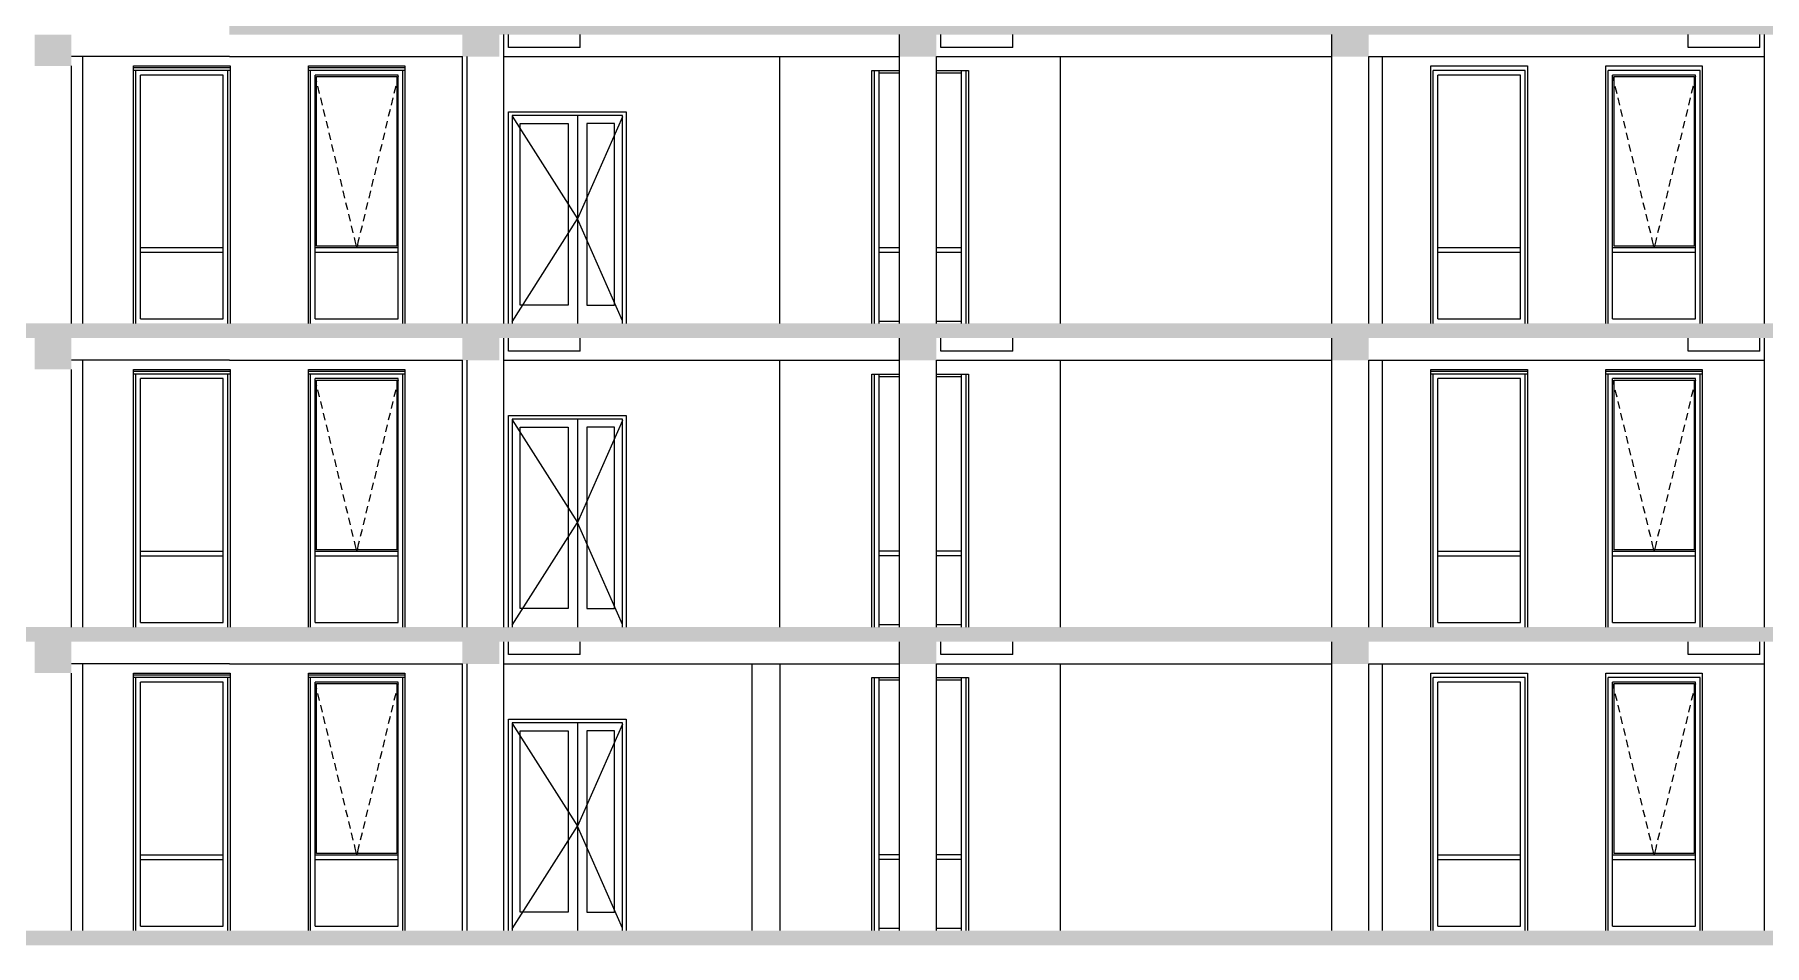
# Model space of a CAD drawing. Header units: millimetres. Extents: x 1499747 to 4230374, y -28481 to 441852.
# Drawn here: x 2360744 to 2379544, y -6445 to 3455 of the extents above; entities that cross this region are included whole.
import ezdxf
from ezdxf.xclip import XClip

# ---------------------------------------------------------------- set-up
doc = ezdxf.new("R2010")
doc.units = ezdxf.units.MM
doc.header["$MEASUREMENT"] = 0
doc.header["$XCLIPFRAME"] = 0
for name, color, linetype, lineweight in [('1 Разрез_23_Витражные окна_Ном._пера__1_Ном._пера__7', 7, 'Continuous', 18), ('1 Разрез_23_Витражные окна_Ном._пера__92_Ном._пера__233', 233, 'Continuous', 18), ('1 Разрез_23_Выступы_Ном._пера__1_Ном._пера__7', 7, 'Continuous', 18), ('1 Разрез_23_Двери Archicad_Ном._пера__3_Ном._пера__30', 30, 'Continuous', 18), ('1 Разрез_23_Конструктив - Балки_Ном._пера__10_Ном._пера__134', 134, 'Continuous', 18), ('1 Разрез_23_Конструктив - Балки_Ном._пера__7', 7, 'Continuous', 18), ('1 Разрез_23_Конструктив - Колонны_Ном._пера__8_Ном._пера__12', 12, 'Continuous', 18), ('1 Разрез_23_Конструктив - Отвестрия для Шахты в перекрытие_Ном._пера__1_Ном._пера__7', 7, 'Continuous', 18), ('1 Разрез_23_Конструктив - Перекрытия_Ном._пера__7', 7, 'Continuous', 18), ('1 Разрез_23_Конструктив - Стены Несущие_Ном._пера__87_Ном._пера__251', 251, 'Continuous', 18), ('1 Разрез_23_Окна Archicad_Ном._пера__87_Ном._пера__251', 251, 'Continuous', 18)]:
    doc.layers.add(name, color=color, linetype=linetype, lineweight=lineweight)
doc.layers.add('Чертеж и Рисунок', color=7, linetype='Continuous')

# ---------------------------------------------------------------- blocks, each defined once
blk = doc.blocks.new('Чертеж_1_23', base_point=(1274000, 29700))
at = {"layer": '1 Разрез_23_Конструктив - Балки_Ном._пера__7', "linetype": 'Continuous'}
for points in [[(1254542, 31130), (1254542, 30790), (1254942, 30790), (1254942, 31130)], [(1259592, 31130), (1259192, 31130), (1259192, 30890), (1259592, 30890)], [(1264342, 31130), (1263942, 31130), (1263942, 30890), (1264342, 30890)], [(1269042, 31130), (1268642, 31130), (1268642, 30890), (1269042, 30890)], [(1254542, 27830), (1254542, 27490), (1254942, 27490), (1254942, 27830)], [(1259592, 27830), (1259192, 27830), (1259192, 27590), (1259592, 27590)], [(1264342, 27830), (1263942, 27830), (1263942, 27590), (1264342, 27590)], [(1269042, 27830), (1268642, 27830), (1268642, 27590), (1269042, 27590)], [(1254542, 24530), (1254542, 24190), (1254942, 24190), (1254942, 24530)], [(1259592, 24530), (1259192, 24530), (1259192, 24290), (1259592, 24290)], [(1264342, 24530), (1263942, 24530), (1263942, 24290), (1264342, 24290)], [(1269042, 24530), (1268642, 24530), (1268642, 24290), (1269042, 24290)]]:
    blk.add_hatch(color=256, dxfattribs=at).paths.add_polyline_path(points)
at = {"layer": '1 Разрез_23_Конструктив - Перекрытия_Ном._пера__7', "linetype": 'Continuous'}
for points in [[(1256659, 31130), (1277992, 31130), (1277992, 31290), (1256659, 31290)], [(1256659, 27990), (1240392, 27990), (1240392, 27830), (1256659, 27830)], [(1256659, 27830), (1277992, 27830), (1277992, 27990), (1256659, 27990)], [(1256659, 24690), (1240392, 24690), (1240392, 24530), (1256659, 24530)], [(1277992, 24690), (1256659, 24690), (1256659, 24530), (1277992, 24530)], [(1240392, 21230), (1256659, 21230), (1256659, 21390), (1240392, 21390)], [(1256659, 21390), (1256659, 21230), (1277992, 21230), (1277992, 21390)]]:
    blk.add_hatch(color=256, dxfattribs=at).paths.add_polyline_path(points)
at = {"layer": '1 Разрез_23_Витражные окна_Ном._пера__1_Ном._пера__7', "linetype": 'Continuous'}
for p, q in [((1255642, 30390), (1255642, 30740)), ((1256142, 30740), (1255642, 30740)), ((1255692, 30390), (1255692, 30690)), ((1256142, 30690), (1255692, 30690)), ((1256642, 30740), (1256142, 30740)), ((1256592, 30690), (1256142, 30690)), ((1256592, 30390), (1256592, 30690)), ((1256642, 30390), (1256642, 30740)), ((1257542, 30390), (1257542, 30740)), ((1258042, 30740), (1257542, 30740)), ((1257592, 30390), (1257592, 30690)), ((1258042, 30690), (1257592, 30690)), ((1257607, 30675), (1258477, 30675)), ((1257607, 28830), (1257607, 30675)), ((1258542, 30740), (1258042, 30740)), ((1258492, 30690), (1258042, 30690)), ((1258477, 30675), (1258477, 28830)), ((1258492, 30390), (1258492, 30690)), ((1258542, 30390), (1258542, 30740)), ((1263667, 30740), (1263667, 28790)), ((1263717, 30740), (1263717, 30715)), ((1263717, 30715), (1263942, 30715)), ((1263717, 30715), (1263717, 28815)), ((1264342, 30715), (1264387, 30715)), ((1264387, 30715), (1264617, 30715)), ((1264617, 30715), (1264617, 30740)), ((1264617, 28815), (1264617, 30715)), ((1264667, 28790), (1264667, 30740)), ((1269742, 30390), (1269742, 30740)), ((1270242, 30740), (1269742, 30740)), ((1269792, 30390), (1269792, 30690)), ((1270242, 30690), (1269792, 30690)), ((1270742, 30740), (1270242, 30740)), ((1270692, 30690), (1270242, 30690)), ((1270692, 30390), (1270692, 30690)), ((1270742, 30390), (1270742, 30740)), ((1271642, 30390), (1271642, 30740)), ((1272142, 30740), (1271642, 30740)), ((1271692, 30390), (1271692, 30690)), ((1272142, 30690), (1271692, 30690)), ((1271707, 30675), (1272577, 30675)), ((1271707, 28830), (1271707, 30675)), ((1272642, 30740), (1272142, 30740)), ((1272592, 30690), (1272142, 30690)), ((1272577, 30675), (1272577, 28830)), ((1272592, 30390), (1272592, 30690)), ((1272642, 30390), (1272642, 30740)), ((1255642, 28990), (1255642, 30390)), ((1255692, 28990), (1255692, 30390)), ((1256592, 28990), (1256592, 30390)), ((1256642, 28990), (1256642, 30390)), ((1257542, 28990), (1257542, 30390)), ((1257592, 28990), (1257592, 30390)), ((1258492, 28990), (1258492, 30390)), ((1258542, 28990), (1258542, 30390)), ((1269742, 28990), (1269742, 30390)), ((1269792, 28990), (1269792, 30390)), ((1270692, 28990), (1270692, 30390)), ((1270742, 28990), (1270742, 30390)), ((1271642, 28990), (1271642, 30390)), ((1271692, 28990), (1271692, 30390)), ((1272592, 28990), (1272592, 30390)), ((1272642, 28990), (1272642, 30390)), ((1255642, 28790), (1255642, 28990)), ((1255692, 28815), (1255692, 28990)), ((1256592, 28790), (1256592, 28990)), ((1256642, 28790), (1256642, 28990)), ((1257542, 28790), (1257542, 28990)), ((1257592, 28815), (1257592, 28990)), ((1258492, 28790), (1258492, 28990)), ((1258542, 28790), (1258542, 28990)), ((1269742, 28790), (1269742, 28990)), ((1269792, 28815), (1269792, 28990)), ((1270692, 28790), (1270692, 28990)), ((1270742, 28790), (1270742, 28990)), ((1271642, 28790), (1271642, 28990)), ((1271692, 28815), (1271692, 28990)), ((1272592, 28790), (1272592, 28990)), ((1272642, 28790), (1272642, 28990)), ((1255642, 27990), (1255642, 28790)), ((1255692, 28815), (1256142, 28815)), ((1255692, 28790), (1255692, 28815)), ((1255692, 28765), (1255692, 28790)), ((1255692, 28765), (1256142, 28765)), ((1255692, 28040), (1255692, 28765)), ((1256142, 28815), (1256592, 28815)), ((1256142, 28765), (1256592, 28765)), ((1256592, 28040), (1256592, 28790)), ((1256642, 27990), (1256642, 28790)), ((1257542, 27990), (1257542, 28790)), ((1257592, 28815), (1258042, 28815)), ((1257592, 28790), (1257592, 28815)), ((1257592, 28765), (1257592, 28790)), ((1257592, 28765), (1258042, 28765)), ((1257592, 28040), (1257592, 28765)), ((1258477, 28830), (1257607, 28830)), ((1258042, 28815), (1258492, 28815)), ((1258042, 28765), (1258492, 28765)), ((1258492, 28040), (1258492, 28790)), ((1258542, 27990), (1258542, 28790)), ((1263667, 28790), (1263667, 27990)), ((1263717, 28815), (1263717, 28790)), ((1263717, 28815), (1263942, 28815)), ((1263717, 28790), (1263717, 28765)), ((1263717, 28765), (1263717, 28015)), ((1263717, 28765), (1263942, 28765)), ((1264342, 28815), (1264387, 28815)), ((1264342, 28765), (1264387, 28765)), ((1264387, 28815), (1264617, 28815)), ((1264387, 28765), (1264617, 28765)), ((1264617, 28790), (1264617, 28815)), ((1264617, 28765), (1264617, 28790)), ((1264617, 28015), (1264617, 28765)), ((1264667, 27990), (1264667, 28790)), ((1269742, 27990), (1269742, 28790)), ((1269792, 28815), (1270242, 28815)), ((1269792, 28790), (1269792, 28815)), ((1269792, 28765), (1269792, 28790)), ((1269792, 28765), (1270242, 28765)), ((1269792, 28040), (1269792, 28765)), ((1270242, 28815), (1270692, 28815)), ((1270242, 28765), (1270692, 28765)), ((1270692, 28040), (1270692, 28790)), ((1270742, 27990), (1270742, 28790)), ((1271642, 27990), (1271642, 28790)), ((1271692, 28815), (1272142, 28815)), ((1271692, 28790), (1271692, 28815)), ((1271692, 28765), (1271692, 28790)), ((1271692, 28765), (1272142, 28765)), ((1271692, 28040), (1271692, 28765)), ((1272577, 28830), (1271707, 28830)), ((1272142, 28815), (1272592, 28815)), ((1272142, 28765), (1272592, 28765)), ((1272592, 28040), (1272592, 28790)), ((1272642, 27990), (1272642, 28790)), ((1255692, 28040), (1256142, 28040)), ((1256142, 28040), (1256592, 28040)), ((1257592, 28040), (1258042, 28040)), ((1258042, 28040), (1258492, 28040)), ((1263717, 28015), (1263717, 27990)), ((1263717, 28015), (1263942, 28015)), ((1264342, 28015), (1264387, 28015)), ((1264387, 28015), (1264617, 28015)), ((1264617, 27990), (1264617, 28015)), ((1269792, 28040), (1270242, 28040)), ((1270242, 28040), (1270692, 28040)), ((1271692, 28040), (1272142, 28040)), ((1272142, 28040), (1272592, 28040)), ((1255642, 27090), (1255642, 27440)), ((1256142, 27440), (1255642, 27440)), ((1255692, 27090), (1255692, 27390)), ((1256142, 27390), (1255692, 27390)), ((1256642, 27440), (1256142, 27440)), ((1256592, 27390), (1256142, 27390)), ((1256592, 27090), (1256592, 27390)), ((1256642, 27090), (1256642, 27440)), ((1257542, 27090), (1257542, 27440)), ((1258042, 27440), (1257542, 27440)), ((1257592, 27090), (1257592, 27390)), ((1258042, 27390), (1257592, 27390)), ((1257607, 27375), (1258477, 27375)), ((1257607, 25530), (1257607, 27375)), ((1258542, 27440), (1258042, 27440)), ((1258492, 27390), (1258042, 27390)), ((1258477, 27375), (1258477, 25530)), ((1258492, 27090), (1258492, 27390)), ((1258542, 27090), (1258542, 27440)), ((1263667, 27440), (1263667, 25490)), ((1263717, 27440), (1263717, 27415)), ((1263717, 27415), (1263942, 27415)), ((1263717, 27415), (1263717, 25515)), ((1264342, 27415), (1264387, 27415)), ((1264387, 27415), (1264617, 27415)), ((1264617, 27415), (1264617, 27440)), ((1264617, 25515), (1264617, 27415)), ((1264667, 25490), (1264667, 27440)), ((1269742, 27090), (1269742, 27440)), ((1270242, 27440), (1269742, 27440)), ((1269792, 27090), (1269792, 27390)), ((1270242, 27390), (1269792, 27390)), ((1270742, 27440), (1270242, 27440)), ((1270692, 27390), (1270242, 27390)), ((1270692, 27090), (1270692, 27390)), ((1270742, 27090), (1270742, 27440)), ((1271642, 27090), (1271642, 27440)), ((1272142, 27440), (1271642, 27440)), ((1271692, 27090), (1271692, 27390)), ((1272142, 27390), (1271692, 27390)), ((1271707, 27375), (1272577, 27375)), ((1271707, 25530), (1271707, 27375)), ((1272642, 27440), (1272142, 27440)), ((1272592, 27390), (1272142, 27390)), ((1272577, 27375), (1272577, 25530)), ((1272592, 27090), (1272592, 27390)), ((1272642, 27090), (1272642, 27440)), ((1255642, 25690), (1255642, 27090)), ((1255692, 25690), (1255692, 27090)), ((1256592, 25690), (1256592, 27090)), ((1256642, 25690), (1256642, 27090)), ((1257542, 25690), (1257542, 27090)), ((1257592, 25690), (1257592, 27090)), ((1258492, 25690), (1258492, 27090)), ((1258542, 25690), (1258542, 27090)), ((1269742, 25690), (1269742, 27090)), ((1269792, 25690), (1269792, 27090)), ((1270692, 25690), (1270692, 27090)), ((1270742, 25690), (1270742, 27090)), ((1271642, 25690), (1271642, 27090)), ((1271692, 25690), (1271692, 27090)), ((1272592, 25690), (1272592, 27090)), ((1272642, 25690), (1272642, 27090)), ((1255642, 25490), (1255642, 25690)), ((1255692, 25515), (1255692, 25690)), ((1256592, 25490), (1256592, 25690)), ((1256642, 25490), (1256642, 25690)), ((1257542, 25490), (1257542, 25690)), ((1257592, 25515), (1257592, 25690)), ((1258492, 25490), (1258492, 25690)), ((1258542, 25490), (1258542, 25690)), ((1269742, 25490), (1269742, 25690)), ((1269792, 25515), (1269792, 25690)), ((1270692, 25490), (1270692, 25690)), ((1270742, 25490), (1270742, 25690)), ((1271642, 25490), (1271642, 25690)), ((1271692, 25515), (1271692, 25690)), ((1272592, 25490), (1272592, 25690)), ((1272642, 25490), (1272642, 25690)), ((1255642, 24690), (1255642, 25490)), ((1255692, 25515), (1256142, 25515)), ((1255692, 25490), (1255692, 25515)), ((1255692, 25465), (1255692, 25490)), ((1255692, 25465), (1256142, 25465)), ((1255692, 24740), (1255692, 25465)), ((1256142, 25515), (1256592, 25515)), ((1256142, 25465), (1256592, 25465)), ((1256592, 24740), (1256592, 25490)), ((1256642, 24690), (1256642, 25490)), ((1257542, 24690), (1257542, 25490)), ((1257592, 25515), (1258042, 25515)), ((1257592, 25490), (1257592, 25515)), ((1257592, 25465), (1257592, 25490)), ((1257592, 25465), (1258042, 25465)), ((1257592, 24740), (1257592, 25465)), ((1258477, 25530), (1257607, 25530)), ((1258042, 25515), (1258492, 25515)), ((1258042, 25465), (1258492, 25465)), ((1258492, 24740), (1258492, 25490)), ((1258542, 24690), (1258542, 25490)), ((1263667, 25490), (1263667, 24690)), ((1263942, 25515), (1263717, 25515)), ((1263717, 25515), (1263717, 25490)), ((1263717, 25490), (1263717, 25465)), ((1263717, 25465), (1263717, 24715)), ((1263942, 25465), (1263717, 25465)), ((1264387, 25515), (1264342, 25515)), ((1264387, 25465), (1264342, 25465)), ((1264617, 25515), (1264387, 25515)), ((1264617, 25465), (1264387, 25465)), ((1264617, 25490), (1264617, 25515)), ((1264617, 25465), (1264617, 25490)), ((1264617, 24715), (1264617, 25465)), ((1264667, 24690), (1264667, 25490)), ((1269742, 24690), (1269742, 25490)), ((1269792, 25515), (1270242, 25515)), ((1269792, 25490), (1269792, 25515)), ((1269792, 25465), (1269792, 25490)), ((1269792, 25465), (1270242, 25465)), ((1269792, 24740), (1269792, 25465)), ((1270242, 25515), (1270692, 25515)), ((1270242, 25465), (1270692, 25465)), ((1270692, 24740), (1270692, 25490)), ((1270742, 24690), (1270742, 25490)), ((1271642, 24690), (1271642, 25490)), ((1271692, 25515), (1272142, 25515)), ((1271692, 25490), (1271692, 25515)), ((1271692, 25465), (1271692, 25490)), ((1271692, 25465), (1272142, 25465)), ((1271692, 24740), (1271692, 25465)), ((1272577, 25530), (1271707, 25530)), ((1272142, 25515), (1272592, 25515)), ((1272142, 25465), (1272592, 25465)), ((1272592, 24740), (1272592, 25490)), ((1272642, 24690), (1272642, 25490)), ((1255692, 24740), (1256142, 24740)), ((1256142, 24740), (1256592, 24740)), ((1257592, 24740), (1258042, 24740)), ((1258042, 24740), (1258492, 24740)), ((1263942, 24715), (1263717, 24715)), ((1263717, 24715), (1263717, 24690)), ((1264387, 24715), (1264342, 24715)), ((1264617, 24715), (1264387, 24715)), ((1264617, 24690), (1264617, 24715)), ((1269792, 24740), (1270242, 24740)), ((1270242, 24740), (1270692, 24740)), ((1271692, 24740), (1272142, 24740)), ((1272142, 24740), (1272592, 24740)), ((1255642, 23790), (1255642, 24140)), ((1256142, 24140), (1255642, 24140)), ((1255692, 23790), (1255692, 24090)), ((1256142, 24090), (1255692, 24090)), ((1256642, 24140), (1256142, 24140)), ((1256592, 24090), (1256142, 24090)), ((1256592, 23790), (1256592, 24090)), ((1256642, 23790), (1256642, 24140)), ((1257542, 23790), (1257542, 24140)), ((1258042, 24140), (1257542, 24140)), ((1257592, 23790), (1257592, 24090)), ((1258042, 24090), (1257592, 24090)), ((1257607, 24075), (1258477, 24075)), ((1257607, 22230), (1257607, 24075)), ((1258542, 24140), (1258042, 24140)), ((1258492, 24090), (1258042, 24090)), ((1258477, 24075), (1258477, 22230)), ((1258492, 23790), (1258492, 24090)), ((1258542, 23790), (1258542, 24140)), ((1263667, 24140), (1263667, 22190)), ((1263717, 24140), (1263717, 24115)), ((1263717, 24115), (1263942, 24115)), ((1263717, 24115), (1263717, 22215)), ((1264342, 24115), (1264387, 24115)), ((1264387, 24115), (1264617, 24115)), ((1264617, 24115), (1264617, 24140)), ((1264617, 22215), (1264617, 24115)), ((1264667, 22190), (1264667, 24140)), ((1269742, 23790), (1269742, 24140)), ((1270242, 24140), (1269742, 24140)), ((1269792, 23790), (1269792, 24090)), ((1270242, 24090), (1269792, 24090)), ((1270742, 24140), (1270242, 24140)), ((1270692, 24090), (1270242, 24090)), ((1270692, 23790), (1270692, 24090)), ((1270742, 23790), (1270742, 24140)), ((1271642, 23790), (1271642, 24140)), ((1272142, 24140), (1271642, 24140)), ((1271692, 23790), (1271692, 24090)), ((1272142, 24090), (1271692, 24090)), ((1271707, 24075), (1272577, 24075)), ((1271707, 22230), (1271707, 24075)), ((1272642, 24140), (1272142, 24140)), ((1272592, 24090), (1272142, 24090)), ((1272577, 24075), (1272577, 22230)), ((1272592, 23790), (1272592, 24090)), ((1272642, 23790), (1272642, 24140)), ((1255642, 22390), (1255642, 23790)), ((1255692, 22390), (1255692, 23790)), ((1256592, 22390), (1256592, 23790)), ((1256642, 22390), (1256642, 23790)), ((1257542, 22390), (1257542, 23790)), ((1257592, 22390), (1257592, 23790)), ((1258492, 22390), (1258492, 23790)), ((1258542, 22390), (1258542, 23790)), ((1269742, 22390), (1269742, 23790)), ((1269792, 22390), (1269792, 23790)), ((1270692, 22390), (1270692, 23790)), ((1270742, 22390), (1270742, 23790)), ((1271642, 22390), (1271642, 23790)), ((1271692, 22390), (1271692, 23790)), ((1272592, 22390), (1272592, 23790)), ((1272642, 22390), (1272642, 23790)), ((1255642, 22190), (1255642, 22390)), ((1255692, 22215), (1255692, 22390)), ((1256592, 22190), (1256592, 22390)), ((1256642, 22190), (1256642, 22390)), ((1257542, 22190), (1257542, 22390)), ((1257592, 22215), (1257592, 22390)), ((1258492, 22190), (1258492, 22390)), ((1258542, 22190), (1258542, 22390)), ((1269742, 22190), (1269742, 22390)), ((1269792, 22215), (1269792, 22390)), ((1270692, 22190), (1270692, 22390)), ((1270742, 22190), (1270742, 22390)), ((1271642, 22190), (1271642, 22390)), ((1271692, 22215), (1271692, 22390)), ((1272592, 22190), (1272592, 22390)), ((1272642, 22190), (1272642, 22390)), ((1255642, 21390), (1255642, 22190)), ((1255692, 22215), (1256142, 22215)), ((1255692, 22190), (1255692, 22215)), ((1255692, 22165), (1255692, 22190)), ((1256142, 22215), (1256592, 22215)), ((1256592, 21440), (1256592, 22190)), ((1256642, 21390), (1256642, 22190)), ((1257542, 21390), (1257542, 22190)), ((1257592, 22215), (1258042, 22215)), ((1257592, 22190), (1257592, 22215)), ((1257592, 22165), (1257592, 22190)), ((1258477, 22230), (1257607, 22230)), ((1258042, 22215), (1258492, 22215)), ((1258492, 21440), (1258492, 22190)), ((1258542, 21390), (1258542, 22190)), ((1263667, 22190), (1263667, 21390)), ((1263942, 22215), (1263717, 22215)), ((1263717, 22215), (1263717, 22190)), ((1263717, 22190), (1263717, 22165)), ((1264387, 22215), (1264342, 22215)), ((1264617, 22215), (1264387, 22215)), ((1264617, 22190), (1264617, 22215)), ((1264617, 22165), (1264617, 22190)), ((1264667, 21390), (1264667, 22190)), ((1269742, 21390), (1269742, 22190)), ((1269792, 22215), (1270242, 22215)), ((1269792, 22190), (1269792, 22215)), ((1269792, 22165), (1269792, 22190)), ((1270242, 22215), (1270692, 22215)), ((1270692, 21440), (1270692, 22190)), ((1270742, 21390), (1270742, 22190)), ((1271642, 21390), (1271642, 22190)), ((1271692, 22215), (1272142, 22215)), ((1271692, 22190), (1271692, 22215)), ((1271692, 22165), (1271692, 22190)), ((1272577, 22230), (1271707, 22230)), ((1272142, 22215), (1272592, 22215)), ((1272592, 21440), (1272592, 22190)), ((1272642, 21390), (1272642, 22190)), ((1255692, 22165), (1256142, 22165)), ((1255692, 21440), (1255692, 22165)), ((1256142, 22165), (1256592, 22165)), ((1257592, 22165), (1258042, 22165)), ((1257592, 21440), (1257592, 22165)), ((1258042, 22165), (1258492, 22165)), ((1263717, 22165), (1263717, 21415)), ((1263942, 22165), (1263717, 22165)), ((1264387, 22165), (1264342, 22165)), ((1264617, 22165), (1264387, 22165)), ((1264617, 21415), (1264617, 22165)), ((1269792, 22165), (1270242, 22165)), ((1269792, 21440), (1269792, 22165)), ((1270242, 22165), (1270692, 22165)), ((1271692, 22165), (1272142, 22165)), ((1271692, 21440), (1271692, 22165)), ((1272142, 22165), (1272592, 22165)), ((1255692, 21440), (1256142, 21440)), ((1256142, 21440), (1256592, 21440)), ((1257592, 21440), (1258042, 21440)), ((1258042, 21440), (1258492, 21440)), ((1269792, 21440), (1270242, 21440)), ((1270242, 21440), (1270692, 21440)), ((1271692, 21440), (1272142, 21440)), ((1272142, 21440), (1272592, 21440)), ((1263942, 21415), (1263717, 21415)), ((1263717, 21415), (1263717, 21390)), ((1264387, 21415), (1264342, 21415)), ((1264617, 21415), (1264387, 21415)), ((1264617, 21390), (1264617, 21415))]:
    blk.add_line(p, q, dxfattribs=at)
at = {"layer": '1 Разрез_23_Витражные окна_Ном._пера__92_Ном._пера__233', "linetype": 'Continuous'}
for p, q in [((1257592, 30674), (1257605, 30617)), ((1258492, 30674), (1258478, 30617)), ((1271692, 30674), (1271705, 30617)), ((1272592, 30674), (1272578, 30617)), ((1257617, 30568), (1257636, 30491)), ((1258466, 30568), (1258447, 30491)), ((1271717, 30568), (1271736, 30491)), ((1272566, 30568), (1272547, 30491)), ((1257648, 30442), (1257666, 30364)), ((1257678, 30316), (1257697, 30238)), ((1258405, 30316), (1258386, 30238)), ((1258436, 30442), (1258417, 30364)), ((1271748, 30442), (1271766, 30364)), ((1271778, 30316), (1271797, 30238)), ((1272505, 30316), (1272486, 30238)), ((1272536, 30442), (1272517, 30364)), ((1257709, 30189), (1257727, 30111)), ((1258375, 30189), (1258356, 30111)), ((1271809, 30189), (1271827, 30111)), ((1272475, 30189), (1272456, 30111)), ((1257739, 30063), (1257758, 29985)), ((1257770, 29936), (1257788, 29859)), ((1258314, 29936), (1258295, 29859)), ((1258344, 30063), (1258325, 29985)), ((1271839, 30063), (1271858, 29985)), ((1271870, 29936), (1271888, 29859)), ((1272414, 29936), (1272395, 29859)), ((1272444, 30063), (1272425, 29985)), ((1257800, 29810), (1257819, 29732)), ((1258283, 29810), (1258264, 29732)), ((1271900, 29810), (1271919, 29732)), ((1272383, 29810), (1272364, 29732)), ((1257831, 29684), (1257849, 29606)), ((1257861, 29557), (1257880, 29480)), ((1258222, 29557), (1258203, 29480)), ((1258253, 29684), (1258234, 29606)), ((1271931, 29684), (1271949, 29606)), ((1271961, 29557), (1271980, 29480)), ((1272322, 29557), (1272303, 29480)), ((1272353, 29684), (1272334, 29606)), ((1257892, 29431), (1257910, 29353)), ((1258192, 29431), (1258173, 29353)), ((1271992, 29431), (1272010, 29353)), ((1272291, 29431), (1272273, 29353)), ((1257922, 29305), (1257941, 29227)), ((1257953, 29178), (1257971, 29100)), ((1258131, 29178), (1258112, 29100)), ((1258161, 29305), (1258142, 29227)), ((1272022, 29305), (1272041, 29227)), ((1272053, 29178), (1272071, 29100)), ((1272230, 29178), (1272212, 29100)), ((1272261, 29305), (1272242, 29227)), ((1257983, 29052), (1258002, 28974)), ((1258100, 29052), (1258081, 28974)), ((1272083, 29052), (1272102, 28974)), ((1272200, 29052), (1272181, 28974)), ((1258014, 28925), (1258023, 28887)), ((1258023, 28887), (1258037, 28830)), ((1258037, 28830), (1258040, 28815)), ((1258046, 28830), (1258043, 28815)), ((1258060, 28887), (1258046, 28830)), ((1258070, 28925), (1258060, 28887)), ((1272114, 28925), (1272123, 28887)), ((1272123, 28887), (1272137, 28830)), ((1272137, 28830), (1272140, 28815)), ((1272146, 28830), (1272143, 28815)), ((1272160, 28887), (1272146, 28830)), ((1272169, 28925), (1272160, 28887)), ((1257592, 27374), (1257605, 27317)), ((1257617, 27268), (1257636, 27191)), ((1258466, 27268), (1258447, 27191)), ((1258492, 27374), (1258478, 27317)), ((1271692, 27374), (1271705, 27317)), ((1271717, 27268), (1271736, 27191)), ((1272566, 27268), (1272547, 27191)), ((1272592, 27374), (1272578, 27317)), ((1257648, 27142), (1257666, 27064)), ((1258436, 27142), (1258417, 27064)), ((1271748, 27142), (1271766, 27064)), ((1272536, 27142), (1272517, 27064)), ((1257678, 27016), (1257697, 26938)), ((1257709, 26889), (1257727, 26811)), ((1258375, 26889), (1258356, 26811)), ((1258405, 27016), (1258386, 26938)), ((1271778, 27016), (1271797, 26938)), ((1271809, 26889), (1271827, 26811)), ((1272475, 26889), (1272456, 26811)), ((1272505, 27016), (1272486, 26938)), ((1257739, 26763), (1257758, 26685)), ((1258344, 26763), (1258325, 26685)), ((1271839, 26763), (1271858, 26685)), ((1272444, 26763), (1272425, 26685)), ((1257770, 26636), (1257788, 26559)), ((1257800, 26510), (1257819, 26432)), ((1258283, 26510), (1258264, 26432)), ((1258314, 26636), (1258295, 26559)), ((1271870, 26636), (1271888, 26559)), ((1271900, 26510), (1271919, 26432)), ((1272383, 26510), (1272364, 26432)), ((1272414, 26636), (1272395, 26559)), ((1257831, 26384), (1257849, 26306)), ((1258253, 26384), (1258234, 26306)), ((1271931, 26384), (1271949, 26306)), ((1272353, 26384), (1272334, 26306)), ((1257861, 26257), (1257880, 26180)), ((1258222, 26257), (1258203, 26180)), ((1271961, 26257), (1271980, 26180)), ((1272322, 26257), (1272303, 26180)), ((1257892, 26131), (1257910, 26053)), ((1257922, 26005), (1257941, 25927)), ((1258161, 26005), (1258142, 25927)), ((1258192, 26131), (1258173, 26053)), ((1271992, 26131), (1272010, 26053)), ((1272022, 26005), (1272041, 25927)), ((1272261, 26005), (1272242, 25927)), ((1272291, 26131), (1272273, 26053)), ((1257953, 25878), (1257971, 25800)), ((1258131, 25878), (1258112, 25800)), ((1272053, 25878), (1272071, 25800)), ((1272230, 25878), (1272212, 25800)), ((1257983, 25752), (1258002, 25674)), ((1258014, 25625), (1258023, 25587)), ((1258023, 25587), (1258037, 25530)), ((1258060, 25587), (1258046, 25530)), ((1258070, 25625), (1258060, 25587)), ((1258100, 25752), (1258081, 25674)), ((1272083, 25752), (1272102, 25674)), ((1272114, 25625), (1272123, 25587)), ((1272123, 25587), (1272137, 25530)), ((1272160, 25587), (1272146, 25530)), ((1272169, 25625), (1272160, 25587)), ((1272200, 25752), (1272181, 25674)), ((1258037, 25530), (1258040, 25515)), ((1258046, 25530), (1258043, 25515)), ((1272137, 25530), (1272140, 25515)), ((1272146, 25530), (1272143, 25515)), ((1257592, 24074), (1257605, 24017)), ((1258492, 24074), (1258478, 24017)), ((1271692, 24074), (1271705, 24017)), ((1272592, 24074), (1272578, 24017)), ((1257617, 23968), (1257636, 23891)), ((1258466, 23968), (1258447, 23891)), ((1271717, 23968), (1271736, 23891)), ((1272566, 23968), (1272547, 23891)), ((1257648, 23842), (1257666, 23764)), ((1257678, 23716), (1257697, 23638)), ((1258405, 23716), (1258386, 23638)), ((1258436, 23842), (1258417, 23764)), ((1271748, 23842), (1271766, 23764)), ((1271778, 23716), (1271797, 23638)), ((1272505, 23716), (1272486, 23638)), ((1272536, 23842), (1272517, 23764)), ((1257709, 23589), (1257727, 23511)), ((1258375, 23589), (1258356, 23511)), ((1271809, 23589), (1271827, 23511)), ((1272475, 23589), (1272456, 23511)), ((1257739, 23463), (1257758, 23385)), ((1257770, 23336), (1257788, 23259)), ((1258314, 23336), (1258295, 23259)), ((1258344, 23463), (1258325, 23385)), ((1271839, 23463), (1271858, 23385)), ((1271870, 23336), (1271888, 23259)), ((1272414, 23336), (1272395, 23259)), ((1272444, 23463), (1272425, 23385)), ((1257800, 23210), (1257819, 23132)), ((1258283, 23210), (1258264, 23132)), ((1271900, 23210), (1271919, 23132)), ((1272383, 23210), (1272364, 23132)), ((1257831, 23084), (1257849, 23006)), ((1257861, 22957), (1257880, 22880)), ((1258222, 22957), (1258203, 22880)), ((1258253, 23084), (1258234, 23006)), ((1271931, 23084), (1271949, 23006)), ((1271961, 22957), (1271980, 22880)), ((1272322, 22957), (1272303, 22880)), ((1272353, 23084), (1272334, 23006)), ((1257892, 22831), (1257910, 22753)), ((1258192, 22831), (1258173, 22753)), ((1271992, 22831), (1272010, 22753)), ((1272291, 22831), (1272273, 22753)), ((1257922, 22705), (1257941, 22627)), ((1257953, 22578), (1257971, 22500)), ((1258131, 22578), (1258112, 22500)), ((1258161, 22705), (1258142, 22627)), ((1272022, 22705), (1272041, 22627)), ((1272053, 22578), (1272071, 22500)), ((1272230, 22578), (1272212, 22500)), ((1272261, 22705), (1272242, 22627)), ((1257983, 22452), (1258002, 22374)), ((1258100, 22452), (1258081, 22374)), ((1272083, 22452), (1272102, 22374)), ((1272200, 22452), (1272181, 22374)), ((1258014, 22325), (1258023, 22287)), ((1258023, 22287), (1258037, 22230)), ((1258037, 22230), (1258040, 22215)), ((1258046, 22230), (1258043, 22215)), ((1258060, 22287), (1258046, 22230)), ((1258070, 22325), (1258060, 22287)), ((1272114, 22325), (1272123, 22287)), ((1272123, 22287), (1272137, 22230)), ((1272137, 22230), (1272140, 22215)), ((1272146, 22230), (1272143, 22215)), ((1272160, 22287), (1272146, 22230)), ((1272169, 22325), (1272160, 22287))]:
    blk.add_line(p, q, dxfattribs=at)
at = {"layer": '1 Разрез_23_Выступы_Ном._пера__1_Ном._пера__7', "linetype": 'Continuous'}
for p, q in [((1256667, 30767), (1255617, 30767)), ((1255642, 30740), (1255617, 30740)), ((1256667, 30740), (1256642, 30740)), ((1258567, 30767), (1257517, 30767)), ((1257542, 30740), (1257517, 30740)), ((1258567, 30740), (1258542, 30740)), ((1256667, 27467), (1255617, 27467)), ((1258567, 27467), (1257517, 27467)), ((1270767, 27467), (1269717, 27467)), ((1272667, 27467), (1271617, 27467)), ((1255642, 27440), (1255617, 27440)), ((1256667, 27440), (1256642, 27440)), ((1257542, 27440), (1257517, 27440)), ((1258567, 27440), (1258542, 27440)), ((1269742, 27440), (1269717, 27440)), ((1270767, 27440), (1270742, 27440)), ((1271642, 27440), (1271617, 27440)), ((1272667, 27440), (1272642, 27440)), ((1256667, 24167), (1255617, 24167)), ((1255642, 24140), (1255617, 24140)), ((1256667, 24140), (1256642, 24140)), ((1258567, 24167), (1257517, 24167)), ((1257542, 24140), (1257517, 24140)), ((1258567, 24140), (1258542, 24140))]:
    blk.add_line(p, q, dxfattribs=at)
at = {"layer": '1 Разрез_23_Двери Archicad_Ном._пера__3_Ном._пера__30', "linetype": 'Continuous'}
for p, q in [((1259692, 30290), (1260972, 30290)), ((1260972, 30290), (1260972, 30250)), ((1259732, 30250), (1259732, 27990)), ((1260932, 30250), (1259732, 30250)), ((1259732, 30243), (1260442, 29126)), ((1259820, 28190), (1259820, 30162)), ((1259820, 30162), (1260342, 30162)), ((1260342, 30162), (1260342, 28190)), ((1260442, 30250), (1260442, 27990)), ((1260932, 30234), (1260442, 29126)), ((1260542, 30162), (1260542, 28190)), ((1260844, 30162), (1260542, 30162)), ((1260844, 28190), (1260844, 30162)), ((1260932, 27990), (1260932, 30250)), ((1260972, 30250), (1260972, 27990)), ((1259732, 28009), (1260442, 29126)), ((1260932, 28017), (1260442, 29126)), ((1260342, 28190), (1259820, 28190)), ((1260542, 28190), (1260844, 28190)), ((1259692, 26990), (1260972, 26990)), ((1259732, 26950), (1259732, 24690)), ((1260932, 26950), (1259732, 26950)), ((1259732, 26943), (1260442, 25826)), ((1260442, 26950), (1260442, 24690)), ((1260932, 26934), (1260442, 25826)), ((1260932, 24690), (1260932, 26950)), ((1260972, 26990), (1260972, 26950)), ((1260972, 26950), (1260972, 24690)), ((1259820, 24890), (1259820, 26862)), ((1259820, 26862), (1260342, 26862)), ((1260342, 26862), (1260342, 24890)), ((1260542, 26862), (1260542, 24890)), ((1260844, 26862), (1260542, 26862)), ((1260844, 24890), (1260844, 26862)), ((1259732, 24709), (1260442, 25826)), ((1260932, 24717), (1260442, 25826)), ((1260342, 24890), (1259820, 24890)), ((1260542, 24890), (1260844, 24890)), ((1259692, 23690), (1260972, 23690)), ((1260972, 23690), (1260972, 23650)), ((1259732, 23650), (1259732, 21390)), ((1260932, 23650), (1259732, 23650)), ((1259732, 23643), (1260442, 22526)), ((1259820, 21590), (1259820, 23562)), ((1259820, 23562), (1260342, 23562)), ((1260342, 23562), (1260342, 21590)), ((1260442, 23650), (1260442, 21390)), ((1260932, 23634), (1260442, 22526)), ((1260542, 23562), (1260542, 21590)), ((1260844, 23562), (1260542, 23562)), ((1260844, 21590), (1260844, 23562)), ((1260932, 21390), (1260932, 23650)), ((1260972, 23650), (1260972, 21390)), ((1259732, 21409), (1260442, 22526)), ((1260932, 21417), (1260442, 22526)), ((1260342, 21590), (1259820, 21590)), ((1260542, 21590), (1260844, 21590))]:
    blk.add_line(p, q, dxfattribs=at)
at = {"layer": '1 Разрез_23_Конструктив - Балки_Ном._пера__10_Ном._пера__134', "linetype": 'Continuous'}
for p, q in [((1256659, 30890), (1254942, 30890)), ((1256659, 30890), (1259192, 30890)), ((1259642, 30890), (1263942, 30890)), ((1264342, 30890), (1268642, 30890)), ((1269042, 30890), (1273342, 30890)), ((1256659, 27590), (1254942, 27590)), ((1256659, 27590), (1259192, 27590)), ((1259642, 27590), (1263942, 27590)), ((1264342, 27590), (1268642, 27590)), ((1269042, 27590), (1273342, 27590)), ((1256659, 24290), (1254942, 24290)), ((1256659, 24290), (1259192, 24290)), ((1259642, 24290), (1263942, 24290)), ((1264342, 24290), (1268642, 24290)), ((1269042, 24290), (1273342, 24290))]:
    blk.add_line(p, q, dxfattribs=at)
at = {"layer": '1 Разрез_23_Конструктив - Колонны_Ном._пера__8_Ном._пера__12', "linetype": 'Continuous'}
for p, q in [((1259642, 27990), (1259642, 31130)), ((1263942, 27990), (1263942, 31130)), ((1268642, 27990), (1268642, 31130)), ((1273342, 27990), (1273342, 31130)), ((1255067, 27990), (1255067, 30890)), ((1259192, 27990), (1259192, 30890)), ((1259242, 27990), (1259242, 30890)), ((1262642, 27990), (1262642, 30890)), ((1264342, 27990), (1264342, 30890)), ((1265692, 27990), (1265692, 30890)), ((1269042, 27990), (1269042, 30890)), ((1269192, 27990), (1269192, 30890)), ((1254942, 27990), (1254942, 30790)), ((1259692, 27990), (1259692, 30290)), ((1259642, 24690), (1259642, 27830)), ((1263942, 24690), (1263942, 27830)), ((1268642, 24690), (1268642, 27830)), ((1273342, 24690), (1273342, 27830)), ((1254942, 24690), (1254942, 27490)), ((1255067, 24690), (1255067, 27590)), ((1259192, 24690), (1259192, 27590)), ((1259242, 24690), (1259242, 27590)), ((1262642, 24690), (1262642, 27590)), ((1264342, 24690), (1264342, 27590)), ((1265692, 24690), (1265692, 27590)), ((1269042, 24690), (1269042, 27590)), ((1269192, 24690), (1269192, 27590)), ((1259692, 24690), (1259692, 26990)), ((1259642, 21390), (1259642, 24530)), ((1263942, 21390), (1263942, 24530)), ((1268642, 21390), (1268642, 24530)), ((1273342, 21390), (1273342, 24530)), ((1255067, 21390), (1255067, 24290)), ((1259192, 21390), (1259192, 24290)), ((1259242, 21390), (1259242, 24290)), ((1264342, 21390), (1264342, 24290)), ((1265692, 21390), (1265692, 24290)), ((1269042, 21390), (1269042, 24290)), ((1269192, 21390), (1269192, 24290)), ((1254942, 21390), (1254942, 24190)), ((1259692, 21390), (1259692, 23690))]:
    blk.add_line(p, q, dxfattribs=at)
at = {"layer": '1 Разрез_23_Конструктив - Отвестрия для Шахты в перекрытие_Ном._пера__1_Ном._пера__7', "linetype": 'Continuous'}
for p, q in [((1259692, 30990), (1259692, 31130)), ((1260472, 30990), (1260472, 31130)), ((1264392, 30990), (1264392, 31130)), ((1265172, 30990), (1265172, 31130)), ((1272512, 30990), (1272512, 31130)), ((1273292, 30990), (1273292, 31130)), ((1260472, 30990), (1259692, 30990)), ((1265172, 30990), (1264392, 30990)), ((1273292, 30990), (1272512, 30990)), ((1259692, 27690), (1259692, 27830)), ((1260472, 27690), (1260472, 27830)), ((1264392, 27690), (1264392, 27830)), ((1265172, 27690), (1265172, 27830)), ((1272512, 27690), (1272512, 27830)), ((1273292, 27690), (1273292, 27830)), ((1260472, 27690), (1259692, 27690)), ((1265172, 27690), (1264392, 27690)), ((1273292, 27690), (1272512, 27690)), ((1259692, 24390), (1259692, 24530)), ((1260472, 24390), (1260472, 24530)), ((1264392, 24390), (1264392, 24530)), ((1265172, 24390), (1265172, 24530)), ((1272512, 24390), (1272512, 24530)), ((1273292, 24390), (1273292, 24530)), ((1260472, 24390), (1259692, 24390)), ((1265172, 24390), (1264392, 24390)), ((1273292, 24390), (1272512, 24390))]:
    blk.add_line(p, q, dxfattribs=at)
at = {"layer": '1 Разрез_23_Конструктив - Стены Несущие_Ном._пера__87_Ном._пера__251', "linetype": 'Continuous'}
for p, q in [((1262342, 21390), (1262342, 24290)), ((1262642, 24290), (1262642, 21390))]:
    blk.add_line(p, q, dxfattribs=at)
at = {"layer": '1 Разрез_23_Окна Archicad_Ном._пера__87_Ном._пера__251', "linetype": 'Continuous'}
for p, q in [((1255617, 30790), (1256667, 30790)), ((1255617, 27990), (1255617, 30790)), ((1256667, 30790), (1256667, 27990)), ((1257517, 27990), (1257517, 30790)), ((1257517, 30790), (1258567, 30790)), ((1258567, 30790), (1258567, 27990)), ((1263642, 27990), (1263642, 30740)), ((1263642, 30740), (1263942, 30740)), ((1264342, 30740), (1264692, 30740)), ((1264692, 30740), (1264692, 27990)), ((1269717, 30790), (1270767, 30790)), ((1269717, 27990), (1269717, 30790)), ((1270767, 30790), (1270767, 27990)), ((1271617, 27990), (1271617, 30790)), ((1271617, 30790), (1272667, 30790)), ((1272667, 30790), (1272667, 27990)), ((1255617, 27490), (1256667, 27490)), ((1255617, 24690), (1255617, 27490)), ((1256667, 27490), (1256667, 24690)), ((1257517, 24690), (1257517, 27490)), ((1257517, 27490), (1258567, 27490)), ((1258567, 27490), (1258567, 24690)), ((1269717, 27490), (1270767, 27490)), ((1269717, 24690), (1269717, 27490)), ((1270767, 27490), (1270767, 24690)), ((1271617, 24690), (1271617, 27490)), ((1271617, 27490), (1272667, 27490)), ((1272667, 27490), (1272667, 24690)), ((1263642, 24690), (1263642, 27440)), ((1263642, 27440), (1263942, 27440)), ((1264342, 27440), (1264692, 27440)), ((1264692, 27440), (1264692, 24690)), ((1255617, 24190), (1256667, 24190)), ((1255617, 21390), (1255617, 24190)), ((1256667, 24190), (1256667, 21390)), ((1257517, 21390), (1257517, 24190)), ((1257517, 24190), (1258567, 24190)), ((1258567, 24190), (1258567, 21390)), ((1263642, 21390), (1263642, 24140)), ((1263642, 24140), (1263942, 24140)), ((1264342, 24140), (1264692, 24140)), ((1264692, 24140), (1264692, 21390)), ((1269717, 24190), (1270767, 24190)), ((1269717, 21390), (1269717, 24190)), ((1270767, 24190), (1270767, 21390)), ((1271617, 21390), (1271617, 24190)), ((1271617, 24190), (1272667, 24190)), ((1272667, 24190), (1272667, 21390))]:
    blk.add_line(p, q, dxfattribs=at)

msp = doc.modelspace()

# ---------------------------------------------------------------- block references
at = {"layer": 'Чертеж и Рисунок', "linetype": 'Continuous'}
ref = msp.add_blockref('Чертеж_1_23', (2380202.85824, 2025.38887), dxfattribs=at)
XClip(ref).set_block_clipping_path([(1232000, -268.1255947253), (1316000, 59668.1255947259)])

doc.saveas('drawing.dxf')
